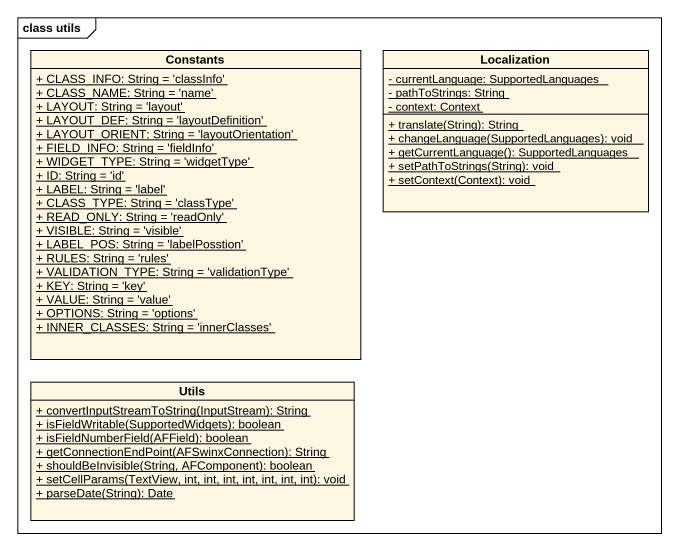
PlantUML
@startuml
mainframe class utils
hide circle
hide empty members
skinparam classAttributeIconSize 0
class Constants {
  {static} + CLASS_INFO: String = 'classInfo'
  {static} + CLASS_NAME: String = 'name'
  {static} + LAYOUT: String = 'layout'
  {static} + LAYOUT_DEF: String = 'layoutDefinition'
  {static} + LAYOUT_ORIENT: String = 'layoutOrientation'
  {static} + FIELD_INFO: String = 'fieldInfo'
  {static} + WIDGET_TYPE: String = 'widgetType'
  {static} + ID: String = 'id'
  {static} + LABEL: String = 'label'
  {static} + CLASS_TYPE: String = 'classType'
  {static} + READ_ONLY: String = 'readOnly'
  {static} + VISIBLE: String = 'visible'
  {static} + LABEL_POS: String = 'labelPosstion'
  {static} + RULES: String = 'rules'
  {static} + VALIDATION_TYPE: String = 'validationType'
  {static} + KEY: String = 'key'
  {static} + VALUE: String = 'value'
  {static} + OPTIONS: String = 'options'
  {static} + INNER_CLASSES: String = 'innerClasses'
}
class Localization {
  {static} - currentLanguage: SupportedLanguages
  {static} - pathToStrings: String
  {static} - context: Context
  {static} + translate(String): String
  {static} + changeLanguage(SupportedLanguages): void
  {static} + getCurrentLanguage(): SupportedLanguages
  {static} + setPathToStrings(String): void
  {static} + setContext(Context): void
}
class Utils {
  {static} + convertInputStreamToString(InputStream): String
  {static} + isFieldWritable(SupportedWidgets): boolean
  {static} + isFieldNumberField(AFField): boolean
  {static} + getConnectionEndPoint(AFSwinxConnection): String
  {static} + shouldBeInvisible(String, AFComponent): boolean
  {static} + setCellParams(TextView, int, int, int, int, int, int, int): void
  {static} + parseDate(String): Date
}
@enduml
